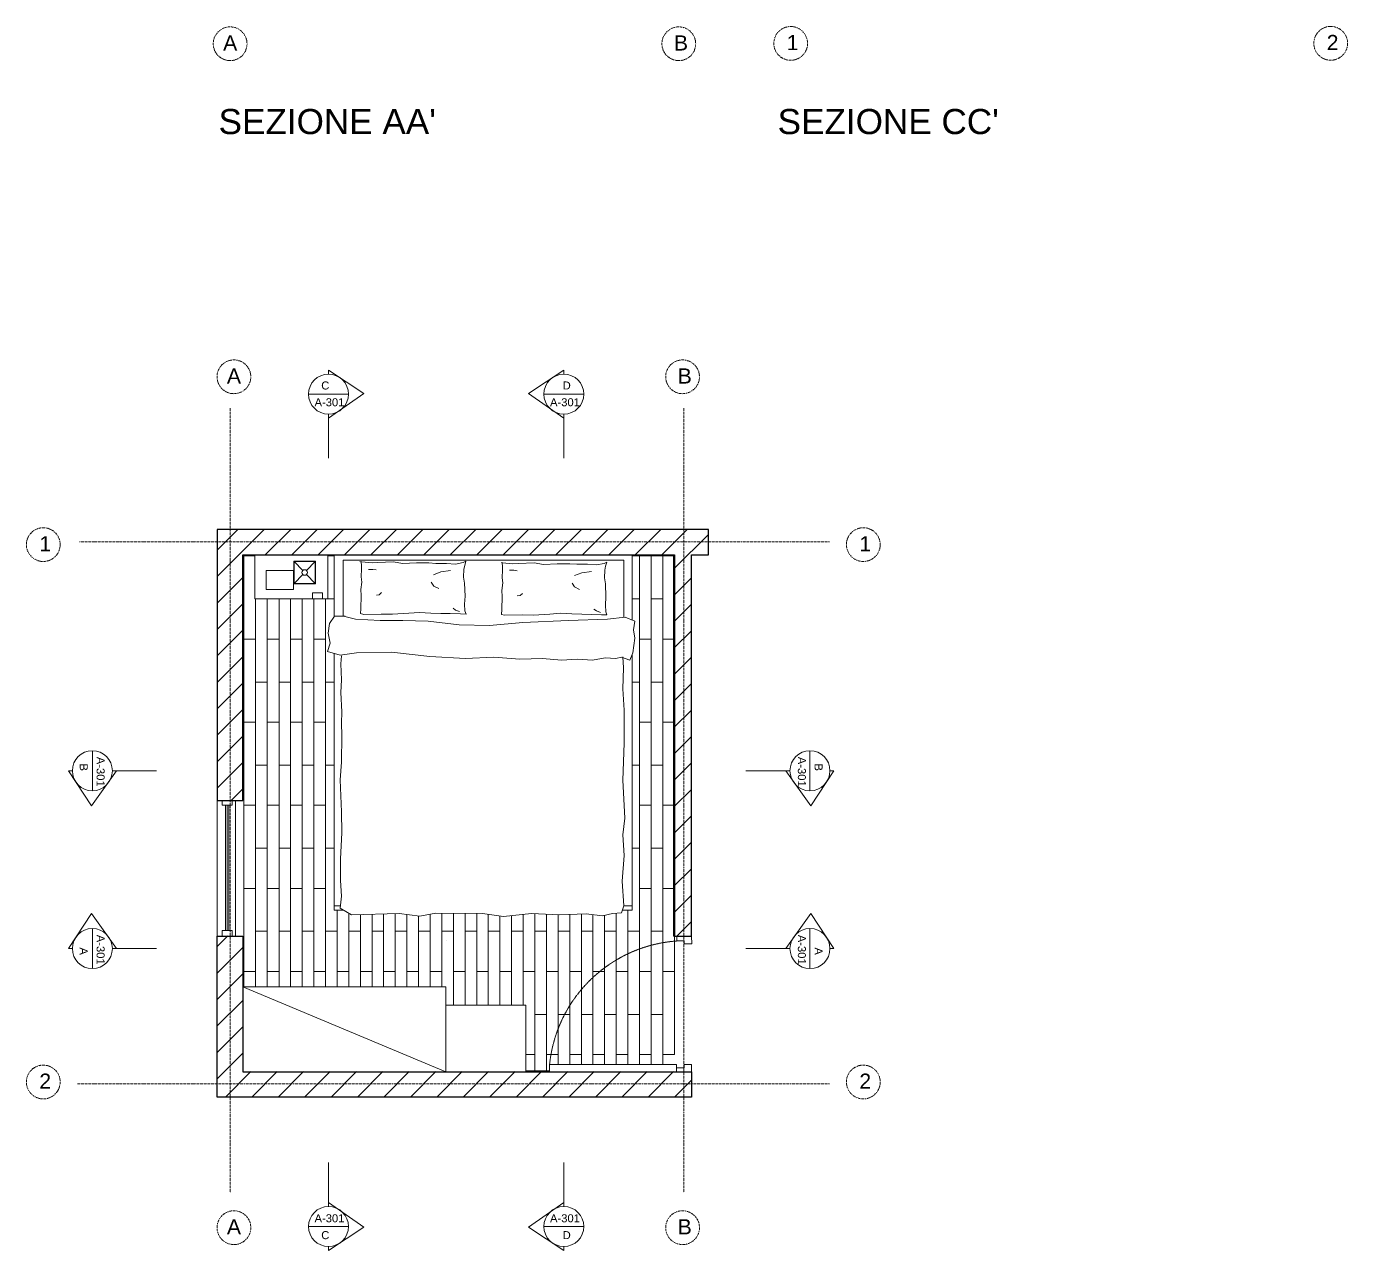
# Model space of a CAD drawing. Header units: centimetres. Extents: x 113178 to 115210, y 56736 to 59771.
# Drawn here: x 113178 to 113974, y 57473 to 58210 of the extents above; entities that cross this region are included whole.
import ezdxf

# ---------------------------------------------------------------- set-up
doc = ezdxf.new("R2010")
doc.units = ezdxf.units.CM
doc.header["$MEASUREMENT"] = 0
doc.linetypes.add('DASHDOT', pattern=[1, 0.5, -0.25, 0, -0.25])
doc.linetypes.add('HIDDEN', pattern=[0.375, 0.25, -0.125])
for name, color, linetype, lineweight in [('Arredi', 1, 'Continuous', 15), ('Dettagli', 5, 'Continuous', 5), ('finestre', 4, 'Continuous', 13), ('linee', 2, 'DASHDOT', 5), ('Muri esterni', 3, 'Continuous', 25), ('Pavimento', 7, 'Continuous', 5), ('porte', 4, 'Continuous', 13), ('simbologia', 2, 'Continuous', 5), ('testo', 2, 'Continuous', 5)]:
    doc.layers.add(name, color=color, linetype=linetype, lineweight=lineweight)
doc.styles.get("Standard").update_dxf_attribs({"font": 'Arial.ttf'})

msp = doc.modelspace()

# ---------------------------------------------------------------- hatches: boundary and pattern name
at = {"layer": 'Dettagli'}
h = msp.add_hatch(dxfattribs=at)
h.set_pattern_fill('ANSI31', color=256, scale=90)
h.paths.add_polyline_path([(113293.1, 57744.16), (113308.52, 57744.16), (113308.52, 57892.02), (113568.55, 57892.02), (113568.55, 57662.58), (113578.75, 57662.58), (113578.75, 57892.02), (113588.95, 57892.02), (113588.95, 57907.32), (113293.1, 57907.32)])
h = msp.add_hatch(dxfattribs=at)
h.set_pattern_fill('ANSI31', color=256, scale=90)
h.set_pattern_definition([(45, (0, 0.088), (-7.9549513, 7.9549513), [])])
h.paths.add_polyline_path([(113578.75, 57581.09), (113478.89, 57581.09), (113478.89, 57581.09), (113430.89, 57581.09), (113308.52, 57581.09), (113308.52, 57662.69), (113293.1, 57662.69), (113293.1, 57565.8), (113578.75, 57565.8)])

# ---------------------------------------------------------------- linework, layer by layer
at = {"layer": 'Arredi'}
for p, q in [((113315.76, 57865.48), (113315.76, 57892.02)), ((113368.97, 57855.01), (113368.97, 57888.73)), ((113368.97, 57888.73), (113538.08, 57888.73)), ((113380.19, 57887.8), (113379.05, 57888.01)), ((113379.75, 57888.01), (113380.06, 57886.15)), ((113380.06, 57886.15), (113380.06, 57883.56)), ((113386.4, 57887.18), (113380.19, 57887.8)), ((113389.71, 57887.28), (113386.4, 57887.18)), ((113399.23, 57887.7), (113389.71, 57887.28)), ((113404.82, 57886.77), (113399.23, 57887.7)), ((113413.09, 57887.08), (113404.82, 57886.77)), ((113420.65, 57887.18), (113413.09, 57887.08)), ((113424.89, 57886.87), (113420.65, 57887.18)), ((113431.2, 57886.87), (113424.89, 57886.87)), ((113436.68, 57886.46), (113431.2, 57886.87)), ((113441.24, 57887.39), (113436.68, 57886.46)), ((113442.89, 57888.11), (113441.24, 57887.39)), ((113441.65, 57883.35), (113442.17, 57885.63)), ((113442.17, 57885.63), (113442.89, 57888.11)), ((113464.57, 57887.48), (113464.88, 57885.62)), ((113464.88, 57885.62), (113464.88, 57883.03)), ((113471.22, 57886.65), (113465.01, 57887.27)), ((113474.53, 57886.75), (113471.22, 57886.65)), ((113484.05, 57887.17), (113474.53, 57886.75)), ((113489.64, 57886.24), (113484.05, 57887.17)), ((113497.91, 57886.55), (113489.64, 57886.24)), ((113505.47, 57886.65), (113497.91, 57886.55)), ((113509.71, 57886.34), (113505.47, 57886.65)), ((113516.02, 57886.34), (113509.71, 57886.34)), ((113521.51, 57885.93), (113516.02, 57886.34)), ((113526.06, 57886.86), (113521.51, 57885.93)), ((113527.71, 57887.58), (113526.06, 57886.86)), ((113526.99, 57885.1), (113527.71, 57887.58)), ((113538.08, 57888.73), (113538.08, 57854.51)), ((113380.06, 57883.56), (113379.95, 57878.7)), ((113379.95, 57878.7), (113380.26, 57875.6)), ((113384.25, 57883.23), (113386.94, 57883.23)), ((113386.94, 57883.23), (113388.91, 57882.92)), ((113423.42, 57880.02), (113427.87, 57881.78)), ((113427.87, 57881.78), (113433.67, 57882.5)), ((113441.55, 57878.6), (113441.65, 57883.35)), ((113442.06, 57874.98), (113441.55, 57878.6)), ((113464.88, 57883.03), (113464.77, 57878.17)), ((113464.77, 57878.17), (113465.08, 57875.07)), ((113469.07, 57882.7), (113471.76, 57882.7)), ((113471.76, 57882.7), (113473.73, 57882.39)), ((113508.24, 57879.49), (113512.69, 57881.25)), ((113512.69, 57881.25), (113518.49, 57881.97)), ((113526.37, 57878.07), (113526.47, 57882.82)), ((113526.89, 57874.45), (113526.37, 57878.07)), ((113526.47, 57882.82), (113526.99, 57885.1)), ((113380.26, 57875.6), (113379.64, 57871.05)), ((113379.64, 57871.05), (113379.95, 57867.43)), ((113422.07, 57875.56), (113423.52, 57873.18)), ((113423.52, 57873.18), (113426.52, 57871.73)), ((113442.38, 57867.22), (113442.06, 57874.98)), ((113465.08, 57875.07), (113464.46, 57870.52)), ((113464.46, 57870.52), (113464.77, 57866.9)), ((113506.89, 57875.03), (113508.34, 57872.65)), ((113508.34, 57872.65), (113511.34, 57871.2)), ((113527.2, 57866.69), (113526.89, 57874.45)), ((113379.95, 57867.43), (113379.75, 57859.57)), ((113389.01, 57867.8), (113390.77, 57868.01)), ((113390.77, 57868.01), (113392.12, 57869.35)), ((113442.06, 57862.25), (113442.38, 57867.22)), ((113442.27, 57858.32), (113442.06, 57862.25)), ((113464.77, 57866.9), (113464.57, 57859.04)), ((113473.83, 57867.27), (113475.59, 57867.48)), ((113475.59, 57867.48), (113476.94, 57868.82)), ((113526.89, 57861.72), (113527.2, 57866.69)), ((113527.09, 57857.79), (113526.89, 57861.72)), ((113363.8, 57855.01), (113360.82, 57850.76)), ((113370.16, 57855.01), (113363.8, 57855.01)), ((113376.53, 57853.31), (113369.31, 57855.01)), ((113379.75, 57859.57), (113379.44, 57856.67)), ((113379.44, 57856.67), (113381.4, 57856.16)), ((113381.4, 57856.16), (113391.96, 57856.36)), ((113391.96, 57856.36), (113398.78, 57856.26)), ((113398.78, 57856.26), (113408.54, 57856.88)), ((113408.54, 57856.88), (113414.96, 57857.39)), ((113414.96, 57857.39), (113421.89, 57856.98)), ((113421.89, 57856.98), (113427.79, 57856.77)), ((113427.79, 57856.77), (113433.48, 57856.67)), ((113433.48, 57856.67), (113439.68, 57856.46)), ((113436.64, 57858.77), (113435.19, 57859.81)), ((113439.13, 57857.84), (113436.64, 57858.77)), ((113439.68, 57856.46), (113443, 57856.36)), ((113443, 57856.36), (113442.27, 57858.32)), ((113464.57, 57859.04), (113464.26, 57856.14)), ((113464.26, 57856.14), (113466.22, 57855.63)), ((113466.22, 57855.63), (113476.78, 57855.83)), ((113476.78, 57855.83), (113483.6, 57855.73)), ((113483.6, 57855.73), (113493.36, 57856.35)), ((113493.36, 57856.35), (113499.78, 57856.86)), ((113499.78, 57856.86), (113506.71, 57856.45)), ((113506.71, 57856.45), (113512.61, 57856.24)), ((113512.61, 57856.24), (113518.3, 57856.14)), ((113518.3, 57856.14), (113524.51, 57855.93)), ((113521.47, 57858.24), (113520.01, 57859.28)), ((113523.95, 57857.31), (113521.47, 57858.24)), ((113524.55, 57855.94), (113527.8, 57855.86)), ((113527.82, 57855.83), (113527.09, 57857.79)), ((113538.7, 57854.58), (113528.09, 57853.31)), ((113544.65, 57852.04), (113538.7, 57854.58)), ((113360.82, 57850.76), (113359.97, 57844.82)), ((113391.39, 57852.46), (113376.53, 57853.31)), ((113404.98, 57852.46), (113391.39, 57852.46)), ((113420.26, 57852.04), (113404.98, 57852.46)), ((113438.94, 57849.92), (113420.26, 57852.04)), ((113457.19, 57849.49), (113438.94, 57849.92)), ((113477.15, 57851.19), (113457.19, 57849.49)), ((113504.74, 57852.46), (113477.15, 57851.19)), ((113528.09, 57853.31), (113504.74, 57852.46)), ((113543.8, 57846.94), (113544.65, 57852.04)), ((113544.65, 57841.85), (113543.8, 57846.94)), ((113361.25, 57838.88), (113359.55, 57833.79)), ((113359.97, 57844.82), (113361.25, 57838.88)), ((113543.37, 57832.94), (113544.65, 57841.85)), ((113359.55, 57833.79), (113367.19, 57831.67)), ((113367.19, 57831.67), (113376.96, 57832.94)), ((113368.04, 57831.18), (113367.62, 57826.51)), ((113376.96, 57832.94), (113398.18, 57833.36)), ((113398.18, 57833.36), (113421.11, 57830.82)), ((113421.11, 57830.82), (113442.76, 57829.55)), ((113442.76, 57829.55), (113459.74, 57830.39)), ((113459.74, 57830.39), (113475.45, 57829.12)), ((113519.18, 57828.7), (113526.82, 57829.97)), ((113526.82, 57829.97), (113533.19, 57829.55)), ((113533.19, 57829.55), (113536.58, 57830.39)), ((113536.58, 57830.39), (113541.68, 57828.7)), ((113537.87, 57823.94), (113537.33, 57830.58)), ((113541.68, 57828.7), (113543.37, 57832.94)), ((113367.62, 57826.51), (113368.04, 57816.75)), ((113475.45, 57829.12), (113489.03, 57829.55)), ((113489.03, 57829.55), (113500.5, 57828.7)), ((113500.5, 57828.7), (113509.84, 57829.12)), ((113509.84, 57829.12), (113519.18, 57828.7)), ((113537.33, 57811.46), (113537.87, 57823.94)), ((113368.04, 57816.75), (113367.62, 57809.11)), ((113367.62, 57809.11), (113368.23, 57797.45)), ((113538.13, 57798.44), (113537.33, 57811.46)), ((113538.13, 57778.78), (113538.13, 57798.44)), ((113368.23, 57797.45), (113368.07, 57790.8)), ((113368.07, 57790.8), (113368.23, 57783.33)), ((113368.23, 57783.33), (113367.95, 57767.31)), ((113537.33, 57756.46), (113538.13, 57778.78)), ((113367.95, 57767.31), (113367.15, 57756.69)), ((113367.15, 57756.69), (113367.95, 57737.29)), ((113538.66, 57733.62), (113537.33, 57756.46)), ((113367.95, 57737.29), (113368.21, 57724.81)), ((113537.33, 57723.52), (113538.66, 57733.62)), ((113368.21, 57724.81), (113367.41, 57709.13)), ((113538.13, 57711.04), (113537.33, 57723.52)), ((113537.07, 57695.63), (113538.13, 57711.04)), ((113367.41, 57709.13), (113367.41, 57696.12)), ((113367.41, 57696.12), (113367.95, 57686.55)), ((113538.08, 57680.79), (113537.07, 57695.63)), ((113367.95, 57686.55), (113367.15, 57679.38)), ((113367.15, 57679.38), (113374.06, 57675.39)), ((113536.53, 57676.7), (113538.08, 57680.79)), ((113374.06, 57675.39), (113402.76, 57676.19)), ((113402.76, 57676.19), (113415.25, 57674.6)), ((113415.25, 57674.6), (113424.82, 57676.46)), ((113424.82, 57676.46), (113452.82, 57676.17)), ((113452.82, 57676.17), (113465.57, 57674.31)), ((113465.57, 57674.31), (113482.32, 57676.17)), ((113482.32, 57676.17), (113499.32, 57675.38)), ((113499.32, 57675.38), (113515.27, 57675.91)), ((113515.27, 57675.91), (113525.1, 57674.84)), ((113525.1, 57674.84), (113531.22, 57676.17)), ((113531.22, 57676.17), (113536.53, 57676.7))]:
    msp.add_line(p, q, dxfattribs=at)
at = {"layer": 'Arredi', "lineweight": 5}
for p, q in [((113359.83, 57891.95), (113359.83, 57865.44)), ((113363.51, 57854.6), (113363.51, 57892.17)), ((113543.05, 57892.17), (113543.05, 57852.72)), ((113315.76, 57865.48), (113359.84, 57865.48)), ((113363.51, 57678.15), (113363.51, 57832.69)), ((113543.05, 57832.13), (113543.05, 57678.15)), ((113363.51, 57680.79), (113367.3, 57680.79)), ((113538.08, 57680.79), (113543.05, 57680.79)), ((113369.29, 57678.15), (113363.51, 57678.15)), ((113543.05, 57678.15), (113537.08, 57678.15)), ((113308.52, 57631.99), (113430.89, 57581))]:
    msp.add_line(p, q, dxfattribs=at)
msp.add_lwpolyline([(113308.52, 57581), (113308.52, 57631.99), (113430.89, 57631.99), (113430.89, 57581)], dxfattribs=at)
at = {"layer": 'Arredi'}
msp.add_lwpolyline([(113430.89, 57621), (113430.89, 57581), (113478.89, 57581), (113478.89, 57621)], close=True, dxfattribs=at)
at = {"layer": 'Dettagli'}
for p, q in [((113339.45, 57888.06), (113344.68, 57882.56)), ((113346.96, 57882.56), (113352.19, 57888.07)), ((113339.45, 57874.66), (113344.68, 57880.16)), ((113346.96, 57880.16), (113352.19, 57874.66))]:
    msp.add_line(p, q, dxfattribs=at)
for points in [[(113352.33, 57888.2), (113339.31, 57888.2), (113339.31, 57874.52), (113352.33, 57874.52)], [(113352.19, 57888.07), (113339.45, 57888.07), (113339.45, 57874.66), (113352.19, 57874.66)], [(113339.22, 57871.22), (113322.74, 57871.22), (113322.74, 57882.48), (113339.22, 57882.48)], [(113356.65, 57865.48), (113350.46, 57865.48), (113350.46, 57869.21), (113356.65, 57869.21)]]:
    msp.add_lwpolyline(points, close=True, dxfattribs=at)
msp.add_circle((113345.82, 57881.36), 1.66, dxfattribs=at)
at = {"layer": 'finestre', "lineweight": 5}
for p, q in [((113293.1, 57744.16), (113293.1, 57662.6)), ((113296.11, 57744.16), (113296.11, 57741.43)), ((113302.23, 57744.16), (113302.23, 57741.43)), ((113304.18, 57744.16), (113304.18, 57662.6)), ((113298.15, 57741.43), (113298.15, 57665.97)), ((113299.17, 57741.43), (113299.17, 57665.97)), ((113300.19, 57741.43), (113300.19, 57665.97)), ((113296.11, 57665.97), (113296.11, 57662.6))]:
    msp.add_line(p, q, dxfattribs=at)
at = {"layer": 'finestre', "lineweight": 5, "ltscale": 0.001}
for p, q in [((113302.23, 57741.43), (113296.11, 57741.43)), ((113302.23, 57665.97), (113296.11, 57665.97))]:
    msp.add_line(p, q, dxfattribs=at)
at = {"layer": 'finestre'}
msp.add_line((113302.23, 57665.97), (113302.23, 57662.6), dxfattribs=at)
at = {"layer": 'linee'}
for p, q in [((113301.02, 57980.13), (113301.02, 57508.19)), ((113574.11, 57980.13), (113574.11, 57508.29)), ((113661.77, 57899.72), (113210.12, 57899.72)), ((113661.77, 57573.8), (113209.03, 57573.8))]:
    msp.add_line(p, q, dxfattribs=at)
for centre in [(113300.98, 58199.46), (113571.08, 58199.46), (113638.43, 58199.68), (113963.53, 58199.73), (113303.24, 57999.1), (113573.34, 57999.1), (113188.49, 57898.14), (113682.16, 57898.14), (113188.49, 57574.82), (113682.16, 57574.82), (113303.24, 57487.2), (113573.34, 57487.2)]:
    msp.add_circle(centre, 10.16, dxfattribs=at)
at = {"layer": 'Muri esterni'}
for points in [[(113293.1, 57744.16), (113308.52, 57744.16), (113308.52, 57892.02), (113568.55, 57892.02), (113568.55, 57662.58), (113578.75, 57662.58), (113578.75, 57892.02), (113588.95, 57892.02), (113588.95, 57907.32), (113293.1, 57907.32), (113293.1, 57744.16)], [(113293.1, 57662.6), (113308.52, 57662.6), (113308.52, 57581), (113578.75, 57581), (113578.75, 57565.71), (113293.1, 57565.71), (113293.1, 57662.6)]]:
    msp.add_lwpolyline(points, dxfattribs=at)
at = {"layer": 'Pavimento'}
for p, q in [((113308.52, 57892.02), (113308.52, 57744.16)), ((113308.52, 57892.02), (113308.52, 57891.32)), ((113308.52, 57891.32), (113315.76, 57891.32)), ((113309.22, 57631.99), (113309.22, 57891.31)), ((113359.83, 57891.32), (113363.51, 57891.32)), ((113543.05, 57891.32), (113568.55, 57891.32)), ((113567.85, 57662.58), (113567.85, 57891.32)), ((113538.08, 57680.79), (113538.08, 57680.79)), ((113568.55, 57662.58), (113567.85, 57662.58)), ((113308.52, 57631.99), (113309.22, 57631.99)), ((113493.29, 57581.64), (113478.89, 57581.64)), ((113493.29, 57580.94), (113493.29, 57581.64))]:
    msp.add_line(p, q, dxfattribs=at)
at = {"layer": 'Pavimento', "lineweight": 5}
msp.add_line((113431.16, 57659.76), (113431.16, 57659.76), dxfattribs=at)
at = {"layer": 'Pavimento'}
for points in [[(113309.22, 57891.31), (113309.22, 57891.31), (113309.22, 57841.31), (113316.22, 57841.31), (113316.22, 57865.48)], [(113561.4, 57891.31), (113561.4, 57891.31), (113561.4, 57841.31), (113567.85, 57841.31)], [(113323.22, 57865.48), (113323.22, 57841.31), (113330.4, 57841.31), (113330.4, 57865.48)], [(113337.4, 57865.48), (113337.4, 57841.31), (113344.4, 57841.31), (113344.4, 57865.48)], [(113351.4, 57865.48), (113351.4, 57841.31), (113358.4, 57841.31), (113358.4, 57865.48)], [(113363.51, 57865.48), (113358.4, 57865.48), (113358.4, 57815.48), (113363.51, 57815.48)], [(113543.05, 57815.48), (113547.4, 57815.48), (113547.4, 57865.48), (113543.05, 57865.48), (113543.05, 57865.48)], [(113567.85, 57841.31), (113561.4, 57841.31), (113561.4, 57791.31), (113567.85, 57791.31)], [(113363.51, 57815.48), (113358.4, 57815.48), (113358.4, 57765.48), (113363.51, 57765.48)], [(113543.05, 57765.48), (113547.4, 57765.48), (113547.4, 57815.48), (113543.05, 57815.48)], [(113567.85, 57791.31), (113561.4, 57791.31), (113561.4, 57741.31), (113567.85, 57741.31)], [(113363.51, 57765.48), (113358.4, 57765.48), (113358.4, 57715.48), (113363.51, 57715.48)], [(113543.05, 57715.48), (113547.4, 57715.48), (113547.4, 57765.48), (113543.05, 57765.48)], [(113567.85, 57741.31), (113561.4, 57741.31), (113561.4, 57691.31), (113567.85, 57691.31)], [(113363.51, 57715.48), (113358.4, 57715.48), (113358.4, 57665.48), (113365.4, 57665.48)], [(113540.4, 57678.15), (113540.4, 57665.48), (113547.4, 57665.48), (113547.4, 57715.48), (113543.05, 57715.48)], [(113567.85, 57691.31), (113561.4, 57691.31), (113561.4, 57641.31), (113568.4, 57641.31), (113568.4, 57662.58)], [(113365.4, 57678.15), (113365.4, 57641.31), (113372.4, 57641.31), (113372.4, 57676.35)], [(113372.4, 57676.35), (113372.4, 57665.48), (113379.4, 57665.48), (113379.4, 57675.54)], [(113379.4, 57675.54), (113379.4, 57641.31), (113386.4, 57641.31), (113386.4, 57675.74)], [(113386.4, 57675.74), (113386.4, 57665.48), (113393.4, 57665.48), (113393.4, 57675.93)], [(113393.4, 57675.93), (113393.4, 57641.31), (113400.4, 57641.31), (113400.4, 57676.13)], [(113400.4, 57676.13), (113400.4, 57665.48), (113407.4, 57665.48), (113407.4, 57675.6)], [(113407.4, 57675.6), (113407.4, 57641.31), (113414.4, 57641.31), (113414.4, 57674.71)], [(113414.4, 57674.71), (113414.4, 57665.48), (113421.4, 57665.48), (113421.4, 57675.79)], [(113421.4, 57675.79), (113421.4, 57641.31), (113428.4, 57641.31), (113428.4, 57676.42)], [(113428.4, 57676.42), (113428.4, 57665.48), (113435.4, 57665.48), (113435.4, 57676.35)], [(113435.4, 57676.35), (113435.4, 57641.31), (113442.4, 57641.31), (113442.4, 57676.28)], [(113442.4, 57676.28), (113442.4, 57665.48), (113449.4, 57665.48), (113449.4, 57676.21)], [(113449.4, 57676.21), (113449.4, 57641.31), (113456.4, 57641.31), (113456.4, 57675.65)], [(113456.4, 57675.65), (113456.4, 57665.48), (113463.4, 57665.48), (113463.4, 57674.63)], [(113463.4, 57674.63), (113463.4, 57641.31), (113470.4, 57641.31), (113470.4, 57674.85)], [(113470.4, 57674.85), (113470.4, 57665.48), (113477.4, 57665.48), (113477.4, 57675.63)], [(113477.4, 57675.63), (113477.4, 57641.31), (113484.4, 57641.31), (113484.4, 57676.07)], [(113484.4, 57676.07), (113484.4, 57665.48), (113491.4, 57665.48), (113491.4, 57675.75)], [(113491.4, 57675.75), (113491.4, 57641.31), (113498.4, 57641.31), (113498.4, 57675.42)], [(113498.4, 57675.42), (113498.4, 57665.48), (113505.4, 57665.48), (113505.4, 57675.58)], [(113505.4, 57675.58), (113505.4, 57641.31), (113512.4, 57641.31), (113512.4, 57675.81)], [(113512.4, 57675.81), (113512.4, 57665.48), (113519.4, 57665.48), (113519.4, 57675.46)], [(113519.4, 57675.46), (113519.4, 57641.31), (113526.4, 57641.31), (113526.4, 57675.12)], [(113526.4, 57675.12), (113526.4, 57665.48), (113533.4, 57665.48), (113533.4, 57676.39)], [(113533.4, 57676.39), (113533.4, 57641.31), (113540.4, 57641.31), (113540.4, 57678.15)], [(113323.22, 57631.99), (113323.22, 57665.48), (113316.22, 57665.48), (113316.22, 57631.99)], [(113337.4, 57631.99), (113337.4, 57665.48), (113330.4, 57665.48), (113330.4, 57631.99)], [(113351.4, 57631.99), (113351.4, 57665.48), (113344.4, 57665.48), (113344.4, 57631.99)], [(113365.4, 57631.99), (113365.4, 57665.48), (113358.4, 57665.48), (113358.4, 57631.99)], [(113379.4, 57631.99), (113379.4, 57665.48), (113372.4, 57665.48), (113372.4, 57631.99)], [(113393.4, 57631.99), (113393.4, 57665.48), (113386.4, 57665.48), (113386.4, 57631.99)], [(113407.4, 57631.99), (113407.4, 57665.48), (113400.4, 57665.48), (113400.4, 57631.99)], [(113421.4, 57631.99), (113421.4, 57665.48), (113414.4, 57665.48), (113414.4, 57631.99)], [(113435.4, 57621), (113435.4, 57665.48), (113428.4, 57665.48), (113428.4, 57631.99)], [(113449.4, 57621), (113449.4, 57665.48), (113442.4, 57665.48), (113442.4, 57621)], [(113463.4, 57621), (113463.4, 57665.48), (113456.4, 57665.48), (113456.4, 57621)], [(113477.4, 57621), (113477.4, 57665.48), (113470.4, 57665.48), (113470.4, 57621)], [(113316.22, 57631.99), (113316.22, 57641.31), (113309.22, 57641.31), (113309.22, 57631.99)], [(113330.4, 57631.99), (113330.4, 57641.31), (113323.22, 57641.31), (113323.22, 57631.99)], [(113344.4, 57631.99), (113344.4, 57641.31), (113337.4, 57641.31), (113337.4, 57631.99)], [(113358.4, 57631.99), (113358.4, 57641.31), (113351.4, 57641.31), (113351.4, 57631.99)], [(113372.4, 57631.99), (113372.4, 57641.31), (113365.4, 57641.31), (113365.4, 57631.99)], [(113386.4, 57631.99), (113386.4, 57641.31), (113379.4, 57641.31), (113379.4, 57631.99)], [(113400.4, 57631.99), (113400.4, 57641.31), (113393.4, 57641.31), (113393.4, 57631.99)], [(113414.4, 57631.99), (113414.4, 57641.31), (113407.4, 57641.31), (113407.4, 57631.99)], [(113428.4, 57631.99), (113428.4, 57641.31), (113421.4, 57641.31), (113421.4, 57631.99)], [(113442.4, 57621), (113442.4, 57641.31), (113435.4, 57641.31), (113435.4, 57621)], [(113456.4, 57621), (113456.4, 57641.31), (113449.4, 57641.31), (113449.4, 57621)], [(113470.4, 57621), (113470.4, 57641.31), (113463.4, 57641.31), (113463.4, 57621)], [(113478.89, 57591.31), (113484.4, 57591.31), (113484.4, 57641.31), (113477.4, 57641.31), (113477.4, 57621)], [(113491.4, 57581.64), (113491.4, 57615.48), (113484.4, 57615.48), (113484.4, 57581.64)], [(113505.4, 57585.43), (113505.4, 57615.48), (113498.4, 57615.48), (113498.4, 57585.43)], [(113519.4, 57585.42), (113519.4, 57615.48), (113512.4, 57615.48), (113512.4, 57585.42)], [(113533.4, 57585.4), (113533.4, 57615.48), (113526.4, 57615.48), (113526.4, 57585.41)], [(113547.4, 57585.39), (113547.4, 57615.48), (113540.4, 57615.48), (113540.4, 57585.4)], [(113561.4, 57585.38), (113561.4, 57615.48), (113554.4, 57615.48), (113554.4, 57585.38)], [(113498.4, 57585.43), (113498.4, 57591.31), (113491.4, 57591.31), (113491.4, 57581.64)], [(113512.4, 57585.42), (113512.4, 57591.31), (113505.4, 57591.31), (113505.4, 57585.43)], [(113526.4, 57585.41), (113526.4, 57591.31), (113519.4, 57591.31), (113519.4, 57585.42)]]:
    msp.add_lwpolyline(points, dxfattribs=at)
for points in [[(113547.4, 57891.31), (113547.4, 57841.31), (113554.4, 57841.31), (113554.4, 57891.31)], [(113316.22, 57865.48), (113316.22, 57815.48), (113323.22, 57815.48), (113323.22, 57865.48)], [(113330.4, 57865.48), (113330.4, 57815.48), (113337.4, 57815.48), (113337.4, 57865.48)], [(113344.4, 57865.48), (113344.4, 57815.48), (113351.4, 57815.48), (113351.4, 57865.48)], [(113554.4, 57865.48), (113554.4, 57815.48), (113561.4, 57815.48), (113561.4, 57865.48)], [(113309.22, 57841.31), (113309.22, 57791.31), (113316.22, 57791.31), (113316.22, 57841.31)], [(113323.22, 57841.31), (113323.22, 57791.31), (113330.4, 57791.31), (113330.4, 57841.31)], [(113337.4, 57841.31), (113337.4, 57791.31), (113344.4, 57791.31), (113344.4, 57841.31)], [(113351.4, 57841.31), (113351.4, 57791.31), (113358.4, 57791.31), (113358.4, 57841.31)], [(113547.4, 57841.31), (113547.4, 57791.31), (113554.4, 57791.31), (113554.4, 57841.31)], [(113316.22, 57815.48), (113316.22, 57765.48), (113323.22, 57765.48), (113323.22, 57815.48)], [(113330.4, 57815.48), (113330.4, 57765.48), (113337.4, 57765.48), (113337.4, 57815.48)], [(113344.4, 57815.48), (113344.4, 57765.48), (113351.4, 57765.48), (113351.4, 57815.48)], [(113554.4, 57815.48), (113554.4, 57765.48), (113561.4, 57765.48), (113561.4, 57815.48)], [(113309.22, 57791.31), (113309.22, 57741.31), (113316.22, 57741.31), (113316.22, 57791.31)], [(113323.22, 57791.31), (113323.22, 57741.31), (113330.4, 57741.31), (113330.4, 57791.31)], [(113337.4, 57791.31), (113337.4, 57741.31), (113344.4, 57741.31), (113344.4, 57791.31)], [(113351.4, 57791.31), (113351.4, 57741.31), (113358.4, 57741.31), (113358.4, 57791.31)], [(113547.4, 57791.31), (113547.4, 57741.31), (113554.4, 57741.31), (113554.4, 57791.31)], [(113316.22, 57765.48), (113316.22, 57715.48), (113323.22, 57715.48), (113323.22, 57765.48)], [(113330.4, 57765.48), (113330.4, 57715.48), (113337.4, 57715.48), (113337.4, 57765.48)], [(113344.4, 57765.48), (113344.4, 57715.48), (113351.4, 57715.48), (113351.4, 57765.48)], [(113554.4, 57765.48), (113554.4, 57715.48), (113561.4, 57715.48), (113561.4, 57765.48)], [(113309.22, 57741.31), (113309.22, 57691.31), (113316.22, 57691.31), (113316.22, 57741.31)], [(113323.22, 57741.31), (113323.22, 57691.31), (113330.4, 57691.31), (113330.4, 57741.31)], [(113337.4, 57741.31), (113337.4, 57691.31), (113344.4, 57691.31), (113344.4, 57741.31)], [(113351.4, 57741.31), (113351.4, 57691.31), (113358.4, 57691.31), (113358.4, 57741.31)], [(113547.4, 57741.31), (113547.4, 57691.31), (113554.4, 57691.31), (113554.4, 57741.31)], [(113316.22, 57715.48), (113316.22, 57665.48), (113323.22, 57665.48), (113323.22, 57715.48)], [(113330.4, 57715.48), (113330.4, 57665.48), (113337.4, 57665.48), (113337.4, 57715.48)], [(113344.4, 57715.48), (113344.4, 57665.48), (113351.4, 57665.48), (113351.4, 57715.48)], [(113554.4, 57715.48), (113554.4, 57665.48), (113561.4, 57665.48), (113561.4, 57715.48)], [(113309.22, 57691.31), (113309.22, 57641.31), (113316.22, 57641.31), (113316.22, 57691.31)], [(113323.22, 57691.31), (113323.22, 57641.31), (113330.4, 57641.31), (113330.4, 57691.31)], [(113337.4, 57691.31), (113337.4, 57641.31), (113344.4, 57641.31), (113344.4, 57691.31)], [(113351.4, 57691.31), (113351.4, 57641.31), (113358.4, 57641.31), (113358.4, 57691.31)], [(113547.4, 57691.31), (113547.4, 57641.31), (113554.4, 57641.31), (113554.4, 57691.31)], [(113484.4, 57665.48), (113484.4, 57615.48), (113491.4, 57615.48), (113491.4, 57665.48)], [(113498.4, 57665.48), (113498.4, 57615.48), (113505.4, 57615.48), (113505.4, 57665.48)], [(113512.4, 57665.48), (113512.4, 57615.48), (113519.4, 57615.48), (113519.4, 57665.48)], [(113526.4, 57665.48), (113526.4, 57615.48), (113533.4, 57615.48), (113533.4, 57665.48)], [(113540.4, 57665.48), (113540.4, 57615.48), (113547.4, 57615.48), (113547.4, 57665.48)], [(113554.4, 57665.48), (113554.4, 57615.48), (113561.4, 57615.48), (113561.4, 57665.48)], [(113491.4, 57641.31), (113491.4, 57591.31), (113498.4, 57591.31), (113498.4, 57641.31)], [(113505.4, 57641.31), (113505.4, 57591.31), (113512.4, 57591.31), (113512.4, 57641.31)], [(113519.4, 57641.31), (113519.4, 57591.31), (113526.4, 57591.31), (113526.4, 57641.31)], [(113533.4, 57641.31), (113533.4, 57591.31), (113540.4, 57591.31), (113540.4, 57641.31)], [(113547.4, 57641.31), (113547.4, 57591.31), (113554.4, 57591.31), (113554.4, 57641.31)], [(113561.4, 57641.31), (113561.4, 57591.31), (113568.4, 57591.31), (113568.4, 57641.31)]]:
    msp.add_lwpolyline(points, close=True, dxfattribs=at)
at = {"layer": 'Pavimento', "lineweight": 5}
msp.add_lwpolyline([(113578.75, 57662.58), (113568.55, 57662.58)], dxfattribs=at)
at = {"layer": 'porte', "lineweight": 0}
for p, q in [((113569.86, 57659.87), (113569.86, 57662.58)), ((113569.86, 57662.58), (113578.75, 57662.58)), ((113578.75, 57662.58), (113578.85, 57657.86)), ((113574.35, 57657.86), (113574.36, 57659.86)), ((113578.85, 57657.86), (113574.35, 57657.86)), ((113569.79, 57585.37), (113493.29, 57585.44)), ((113493.29, 57585.44), (113493.29, 57580.94)), ((113569.79, 57581), (113569.79, 57585.37)), ((113574.29, 57583.37), (113569.79, 57583.37)), ((113569.79, 57583.37), (113569.79, 57581)), ((113578.79, 57585.36), (113574.29, 57585.37)), ((113574.29, 57585.37), (113574.29, 57583.37)), ((113578.75, 57581), (113578.79, 57585.36))]:
    msp.add_line(p, q, dxfattribs=at)
at = {"layer": 'porte', "linetype": 'HIDDEN', "lineweight": 0}
msp.add_arc((113575.83, 57576.9), 82.98, 91.01662, 174.09363, dxfattribs=at)
at = {"layer": 'simbologia'}
for p, q in [((113360.19, 58000.71), (113360.19, 58003.11)), ((113360.19, 58003.11), (113381.39, 57989.11)), ((113501.86, 58003.11), (113480.66, 57989.11)), ((113501.86, 58000.71), (113501.86, 58003.11)), ((113372.23, 57988.66), (113348.15, 57988.66)), ((113360.19, 57974.21), (113381.39, 57989.11)), ((113501.86, 57974.21), (113480.66, 57989.11)), ((113489.82, 57988.66), (113513.9, 57988.66)), ((113360.19, 57976.62), (113360.19, 57974.21)), ((113360.19, 57974.21), (113360.19, 57950.13)), ((113501.86, 57976.62), (113501.86, 57974.21)), ((113501.86, 57974.21), (113501.86, 57950.13)), ((113218.03, 57750.03), (113218.03, 57774.12)), ((113650.05, 57750.03), (113650.05, 57774.12)), ((113205.99, 57762.08), (113203.58, 57762.08)), ((113203.58, 57762.08), (113217.58, 57740.88)), ((113232.48, 57762.08), (113217.58, 57740.88)), ((113230.07, 57762.08), (113232.48, 57762.08)), ((113232.48, 57762.08), (113256.56, 57762.08)), ((113635.6, 57762.08), (113611.51, 57762.08)), ((113638, 57762.08), (113635.6, 57762.08)), ((113635.6, 57762.08), (113650.49, 57740.88)), ((113664.5, 57762.08), (113650.49, 57740.88)), ((113662.09, 57762.08), (113664.5, 57762.08)), ((113203.58, 57655.1), (113217.58, 57676.3)), ((113232.48, 57655.1), (113217.58, 57676.3)), ((113635.6, 57655.1), (113650.49, 57676.3)), ((113664.5, 57655.1), (113650.49, 57676.3)), ((113218.03, 57667.15), (113218.03, 57643.06)), ((113650.05, 57667.15), (113650.05, 57643.06)), ((113205.99, 57655.1), (113203.58, 57655.1)), ((113230.07, 57655.1), (113232.48, 57655.1)), ((113232.48, 57655.1), (113256.56, 57655.1)), ((113635.6, 57655.1), (113611.51, 57655.1)), ((113638, 57655.1), (113635.6, 57655.1)), ((113662.09, 57655.1), (113664.5, 57655.1)), ((113360.19, 57502.32), (113360.19, 57526.4)), ((113501.86, 57502.32), (113501.86, 57526.4)), ((113360.19, 57499.91), (113360.19, 57502.32)), ((113360.19, 57502.32), (113381.39, 57487.42)), ((113501.86, 57502.32), (113480.66, 57487.42)), ((113501.86, 57499.91), (113501.86, 57502.32)), ((113372.23, 57487.87), (113348.15, 57487.87)), ((113489.82, 57487.87), (113513.9, 57487.87)), ((113360.19, 57473.42), (113381.39, 57487.42)), ((113501.86, 57473.42), (113480.66, 57487.42)), ((113360.19, 57475.83), (113360.19, 57473.42)), ((113501.86, 57475.83), (113501.86, 57473.42))]:
    msp.add_line(p, q, dxfattribs=at)
for centre in [(113360.19, 57988.66), (113501.86, 57988.66), (113218.03, 57762.08), (113650.05, 57762.08), (113218.03, 57655.1), (113650.05, 57655.1), (113360.19, 57487.87), (113501.86, 57487.87)]:
    msp.add_circle(centre, 12.04, dxfattribs=at)

# ---------------------------------------------------------------- texts
at = {"layer": 'linee', "char_height": 9.12, "attachment_point": 1}
for s, insert in [('A', (113296.76, 58204.52)), ('B', (113568.15, 58204.52)), ('1', (113636.04, 58204.74)), ('2', (113961.13, 58204.79)), ('A', (113299.03, 58004.16)), ('B', (113570.42, 58004.16)), ('1', (113186.1, 57903.2)), ('1', (113679.77, 57903.2)), ('2', (113186.1, 57579.89)), ('2', (113679.77, 57579.89)), ('A', (113299.03, 57492.27)), ('B', (113570.42, 57492.27))]:
    msp.add_mtext_dynamic_manual_height_columns(s, width=58.8551, gutter_width=1, heights=[0], dxfattribs=dict(at, insert=insert))
at = {"layer": 'simbologia'}
for s, height, p in [('C', 4.82, (113355.82, 57991.46)), ('D', 4.82, (113501.17, 57991.46)), ('A-301', 4.817, (113351.8, 57981.37)), ('A-301', 4.817, (113493.56, 57981.37)), ('A-301', 4.817, (113351.8, 57490.43)), ('A-301', 4.817, (113493.56, 57490.43)), ('C', 4.82, (113355.82, 57480.28)), ('D', 4.82, (113501.17, 57480.28))]:
    msp.add_text(s, height=height, dxfattribs=at).set_placement(p)
for s, height, p in [('A-301', 4.817, (113220.59, 57770.47)), ('A-301', 4.817, (113642.75, 57770.47)), ('B', 4.82, (113210.43, 57766.45)), ('B', 4.82, (113652.84, 57766.45)), ('A-301', 4.817, (113220.59, 57663.4)), ('A-301', 4.817, (113642.75, 57663.4)), ('A', 4.82, (113210.43, 57655.79)), ('A', 4.82, (113652.84, 57655.79))]:
    msp.add_text(s, height=height, rotation=270, dxfattribs=at).set_placement(p)
at = {"layer": 'testo', "char_height": 15.1292, "attachment_point": 1}
for s, insert in [("SEZIONE AA'", (113294.01, 58160.23)), ("SEZIONE CC'", (113630.56, 58160.23))]:
    msp.add_mtext_dynamic_manual_height_columns(s, width=535.1791, gutter_width=1, heights=[0], dxfattribs=dict(at, insert=insert))

doc.saveas('drawing.dxf')
